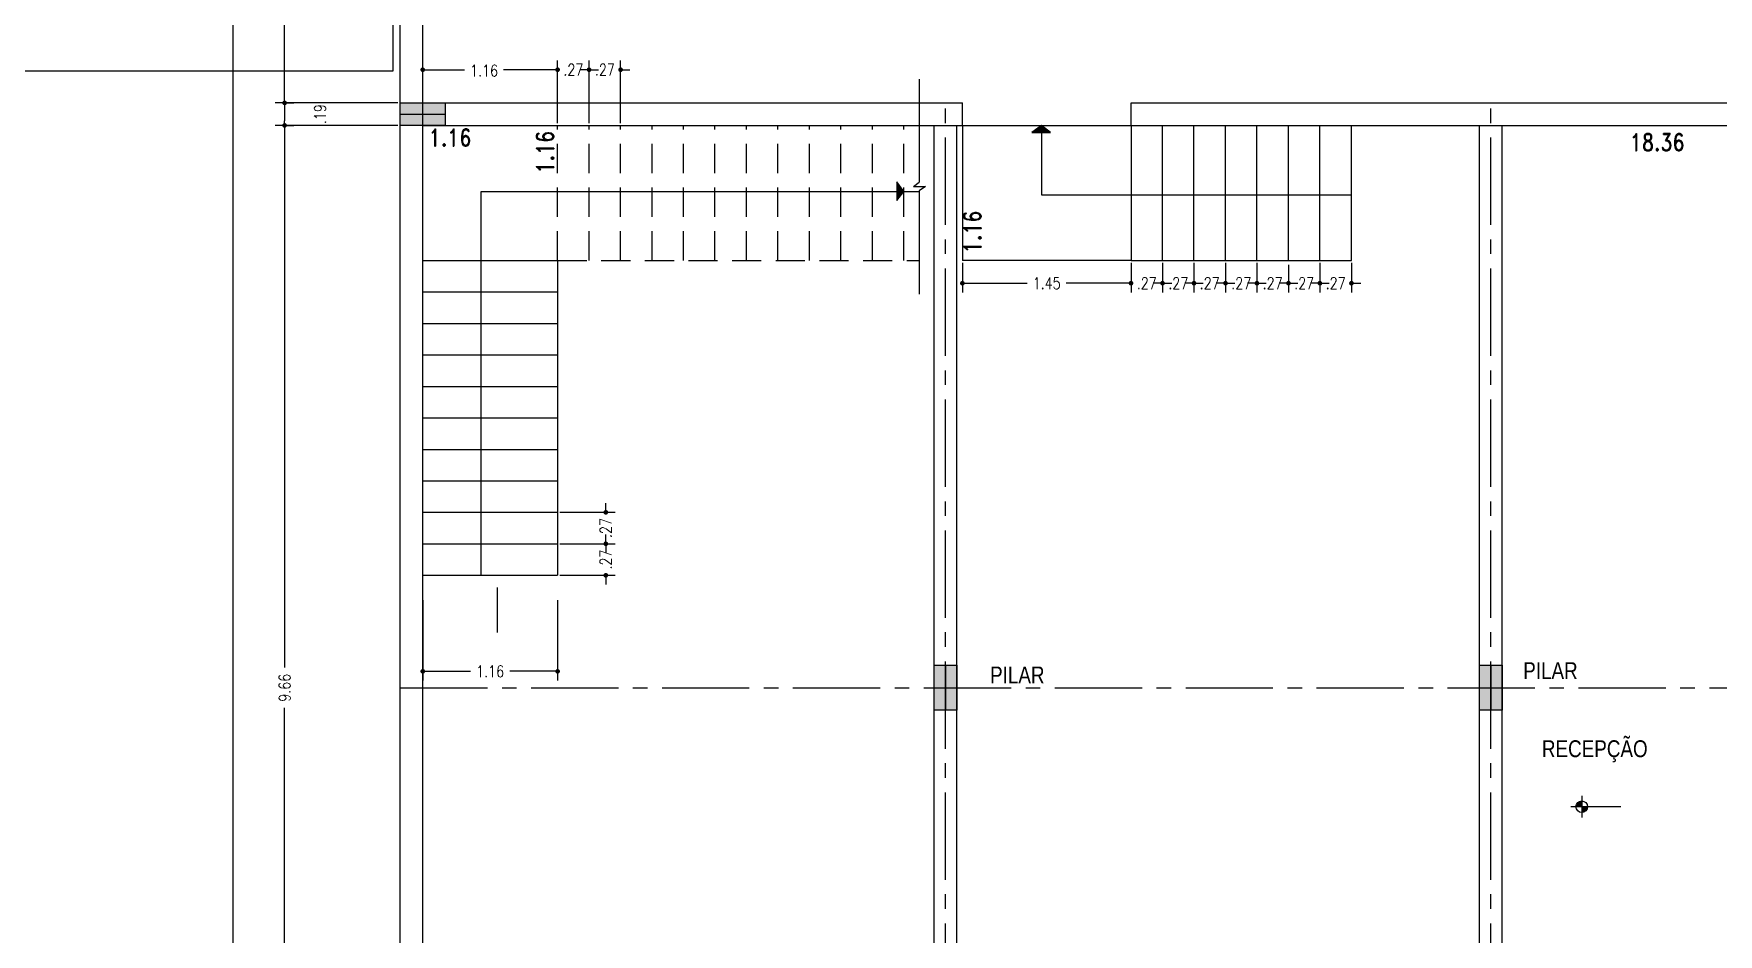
# Model space of a CAD drawing. Extents: x -4780 to 4154, y -1673 to 3208.
# Drawn here: x 884.81 to 899.28, y -470.45 to -462.71 of the extents above; entities that cross this region are included whole.
import ezdxf
from ezdxf.enums import TextEntityAlignment as Align

# ---------------------------------------------------------------- set-up
doc = ezdxf.new("R2010")
doc.units = 0
doc.header["$MEASUREMENT"] = 0
doc.header["$PDMODE"] = 34
doc.linetypes.add('CENTER2', pattern=[1.125, 0.75, -0.125, 0.125, -0.125])
doc.linetypes.add('HIDDEN', pattern=[0.375, 0.25, -0.125])
for name, color, linetype in [('COTAS', 5, 'Continuous'), ('ELÉTRICO', 3, 'Continuous'), ('FUND-ESTACA20T', 30, 'Continuous'), ('PENA01', 1, 'Continuous'), ('PENA02', 2, 'Continuous'), ('PENA025', 8, 'Continuous'), ('pena06', 4, 'Continuous')]:
    doc.layers.add(name, color=color, linetype=linetype)
doc.styles.add('ARIAL', font='txt', dxfattribs={"height": 0.35277})
doc.styles.add('ROMANS', font='romand.shx', dxfattribs={"width": 0.8})
doc.dimstyles.new('CORTE100', dxfattribs={"dimtxt": 0.1, "dimasz": 0.04, "dimexe": 0.08, "dimexo": 0.02, "dimgap": 0.05, "dimtad": 0, "dimzin": 4, "dimdsep": 46, "dimtxsty": 'ROMANS', "dimblk1": 'DOT', "dimblk2": 'DOT', "dimsah": 1, "dimcen": 0.09, "dimclrd": 30, "dimclre": 30, "dimclrt": 5, "dimadec": 0, "dimazin": 0, "dimtfac": 1, "dimtofl": 0, "dimtmove": 2, "dimatfit": 3, "dimldrblk": 'DOT', "dimfxl": 1, "dimtolj": 1, "dimtzin": 0, "dimarcsym": 0})
doc.dimstyles.new('INTERNA', dxfattribs={"dimscale": 0, "dimtxt": 0.15, "dimasz": 0.1, "dimexe": 0.1, "dimexo": 0.16, "dimgap": 0.09, "dimtad": 1, "dimzin": 4, "dimdsep": 46, "dimtxsty": 'ROMANS', "dimblk1": 'OBLIQUE', "dimblk2": 'OBLIQUE', "dimsah": 1, "dimcen": 0.09, "dimse1": 1, "dimse2": 1, "dimsd1": 1, "dimsd2": 1, "dimclrd": 4, "dimclre": 4, "dimadec": 0, "dimazin": 0, "dimtfac": 0.666667, "dimtofl": 0, "dimtmove": 2, "dimatfit": 3, "dimldrblk": 'OBLIQUE', "dimfxl": 1, "dimtolj": 1, "dimtzin": 0, "dimarcsym": 0})

# ---------------------------------------------------------------- blocks, each defined once
blk = doc.blocks.new('DOT')
at = {"layer": 'PENA01', "color": 0, "linetype": 'ByBlock'}
blk.add_line((-0.5, 0), (-1, 0), dxfattribs=at)
at = {"layer": 'PENA01', "color": 0, "linetype": 'ByBlock', "const_width": 0.5}
blk.add_lwpolyline([(-0.25, 0, 1), (0.25, 0, 1)], format="xyb", close=True, dxfattribs=at)
blk = doc.blocks.new('*D466')
at = {"layer": 'COTAS', "color": 30, "linetype": 'Continuous', "lineweight": -2, "transparency": 16777216}
for p, q in [((887.937, -434.325), (886.884, -434.325)), ((886.964, -434.365), (886.964, -448.605)), ((886.964, -463.268), (886.964, -449.029)), ((887.937, -463.308), (886.884, -463.308))]:
    blk.add_line(p, q, dxfattribs=at)
at = {"layer": 'DEFPOINTS', "color": 0, "linetype": 'Continuous', "transparency": 16777216}
for p in [(887.957, -434.325), (886.964, -463.308), (887.957, -463.308)]:
    blk.add_point(p, dxfattribs=at)
at = {"layer": 'COTAS', "color": 30, "linetype": 'Continuous', "lineweight": -2, "transparency": 16777216, "xscale": 0.04, "yscale": 0.04, "zscale": 0.04}
for p, rotation in [((886.964, -434.325), 90), ((886.964, -463.308), 270)]:
    blk.add_blockref('DOT', p, dxfattribs=dict(at, rotation=rotation))
at = {"layer": 'COTAS', "color": 5, "linetype": 'Continuous', "transparency": 16777216, "insert": (886.964, -448.817), "char_height": 0.1, "attachment_point": 5, "rotation": 90, "style": 'ROMANS'}
blk.add_mtext('\\A1;28.98', dxfattribs=at)
blk = doc.blocks.new('*D467')
at = {"layer": 'COTAS', "color": 30, "linetype": 'Continuous', "lineweight": -2, "transparency": 16777216}
for p, q in [((889.27, -463.023), (889.23, -463.023)), ((889.31, -463.481), (889.31, -462.943)), ((889.58, -463.481), (889.58, -462.943)), ((889.62, -463.023), (889.66, -463.023))]:
    blk.add_line(p, q, dxfattribs=at)
at = {"layer": 'DEFPOINTS', "color": 0, "linetype": 'Continuous', "transparency": 16777216}
for p in [(889.58, -463.023), (889.31, -463.501), (889.58, -463.501)]:
    blk.add_point(p, dxfattribs=at)
at = {"layer": 'COTAS', "color": 30, "linetype": 'Continuous', "lineweight": -2, "transparency": 16777216, "xscale": 0.04, "yscale": 0.04, "zscale": 0.04}
blk.add_blockref('DOT', (889.31, -463.023), dxfattribs=at)
at = {"layer": 'COTAS', "color": 30, "linetype": 'Continuous', "lineweight": -2, "transparency": 16777216, "xscale": 0.04, "yscale": 0.04, "zscale": 0.04, "rotation": 180}
blk.add_blockref('DOT', (889.58, -463.023), dxfattribs=at)
at = {"layer": 'COTAS', "color": 5, "linetype": 'Continuous', "transparency": 16777216, "insert": (889.445, -463.023), "char_height": 0.1, "attachment_point": 5, "style": 'ROMANS'}
blk.add_mtext('\\A1;.27', dxfattribs=at)
blk = doc.blocks.new('*D468')
at = {"layer": 'COTAS', "color": 30, "linetype": 'Continuous', "lineweight": -2, "transparency": 16777216}
for p, q in [((889.54, -463.023), (889.5, -463.023)), ((889.58, -463.481), (889.58, -462.943)), ((889.851, -463.481), (889.851, -462.943)), ((889.891, -463.023), (889.931, -463.023))]:
    blk.add_line(p, q, dxfattribs=at)
at = {"layer": 'DEFPOINTS', "color": 0, "linetype": 'Continuous', "transparency": 16777216}
for p in [(889.851, -463.023), (889.58, -463.501), (889.851, -463.501)]:
    blk.add_point(p, dxfattribs=at)
at = {"layer": 'COTAS', "color": 30, "linetype": 'Continuous', "lineweight": -2, "transparency": 16777216, "xscale": 0.04, "yscale": 0.04, "zscale": 0.04}
blk.add_blockref('DOT', (889.58, -463.023), dxfattribs=at)
at = {"layer": 'COTAS', "color": 30, "linetype": 'Continuous', "lineweight": -2, "transparency": 16777216, "xscale": 0.04, "yscale": 0.04, "zscale": 0.04, "rotation": 180}
blk.add_blockref('DOT', (889.851, -463.023), dxfattribs=at)
at = {"layer": 'COTAS', "color": 5, "linetype": 'Continuous', "transparency": 16777216, "insert": (889.716, -463.023), "char_height": 0.1, "attachment_point": 5, "style": 'ROMANS'}
blk.add_mtext('\\A1;.27', dxfattribs=at)
blk = doc.blocks.new('*D469')
at = {"layer": 'COTAS', "color": 30, "linetype": 'Continuous', "lineweight": -2, "transparency": 16777216}
for p, q in [((888.151, -467.579), (888.151, -468.271)), ((889.31, -467.579), (889.31, -468.271)), ((888.191, -468.191), (888.562, -468.191)), ((889.27, -468.191), (888.898, -468.191))]:
    blk.add_line(p, q, dxfattribs=at)
at = {"layer": 'DEFPOINTS', "color": 0, "linetype": 'Continuous', "transparency": 16777216}
for p in [(888.151, -467.559), (889.31, -467.559), (889.31, -468.191)]:
    blk.add_point(p, dxfattribs=at)
at = {"layer": 'COTAS', "color": 30, "linetype": 'Continuous', "lineweight": -2, "transparency": 16777216, "xscale": 0.04, "yscale": 0.04, "zscale": 0.04, "rotation": 180}
blk.add_blockref('DOT', (888.151, -468.191), dxfattribs=at)
at = {"layer": 'COTAS', "color": 30, "linetype": 'Continuous', "lineweight": -2, "transparency": 16777216, "xscale": 0.04, "yscale": 0.04, "zscale": 0.04}
blk.add_blockref('DOT', (889.31, -468.191), dxfattribs=at)
at = {"layer": 'COTAS', "color": 5, "linetype": 'Continuous', "transparency": 16777216, "insert": (888.73, -468.191), "char_height": 0.1, "attachment_point": 5, "style": 'ROMANS'}
blk.add_mtext('\\A1;1.16', dxfattribs=at)
blk = doc.blocks.new('*D385')
at = {"layer": 'COTAS', "color": 30, "linetype": 'Continuous', "lineweight": -2, "transparency": 16777216}
for p, q in [((887.937, -463.501), (886.884, -463.501)), ((886.964, -463.541), (886.964, -468.158)), ((886.964, -473.123), (886.964, -468.506)), ((888.131, -473.163), (886.884, -473.163))]:
    blk.add_line(p, q, dxfattribs=at)
at = {"layer": 'DEFPOINTS', "color": 0, "linetype": 'Continuous', "transparency": 16777216}
for p in [(887.957, -463.501), (886.964, -473.163), (888.151, -473.163)]:
    blk.add_point(p, dxfattribs=at)
at = {"layer": 'COTAS', "color": 30, "linetype": 'Continuous', "lineweight": -2, "transparency": 16777216, "xscale": 0.04, "yscale": 0.04, "zscale": 0.04}
for p, rotation in [((886.964, -463.501), 90), ((886.964, -473.163), 270)]:
    blk.add_blockref('DOT', p, dxfattribs=dict(at, rotation=rotation))
at = {"layer": 'COTAS', "color": 5, "linetype": 'Continuous', "transparency": 16777216, "insert": (886.964, -468.332), "char_height": 0.1, "attachment_point": 5, "rotation": 90, "style": 'ROMANS'}
blk.add_mtext('\\A1;9.66', dxfattribs=at)
blk = doc.blocks.new('*D386')
at = {"layer": 'COTAS', "color": 30, "linetype": 'Continuous', "lineweight": -2, "transparency": 16777216}
for p, q in [((886.964, -463.348), (886.964, -463.461)), ((886.984, -463.308), (887.044, -463.308)), ((886.984, -463.501), (887.044, -463.501))]:
    blk.add_line(p, q, dxfattribs=at)
at = {"layer": 'DEFPOINTS', "color": 0, "linetype": 'Continuous', "transparency": 16777216}
for p in [(886.964, -463.308), (886.964, -463.501), (886.964, -463.501)]:
    blk.add_point(p, dxfattribs=at)
at = {"layer": 'COTAS', "color": 30, "linetype": 'Continuous', "lineweight": -2, "transparency": 16777216, "xscale": 0.04, "yscale": 0.04, "zscale": 0.04}
for p, rotation in [((886.964, -463.308), 90), ((886.964, -463.501), 270)]:
    blk.add_blockref('DOT', p, dxfattribs=dict(at, rotation=rotation))
at = {"layer": 'COTAS', "color": 5, "linetype": 'Continuous', "transparency": 16777216, "insert": (887.269, -463.405), "char_height": 0.1, "attachment_point": 5, "rotation": 90, "style": 'ROMANS'}
blk.add_mtext('\\A1;.19', dxfattribs=at)
blk = doc.blocks.new('*D415')
at = {"color": 30, "linetype": 'Continuous', "lineweight": -2, "transparency": 16777216}
for p, q in [((886.944, -434.325), (886.443, -434.325)), ((886.523, -434.365), (886.523, -453.628)), ((886.523, -473.316), (886.523, -454.052)), ((886.944, -473.356), (886.443, -473.356))]:
    blk.add_line(p, q, dxfattribs=at)
at = {"layer": 'DEFPOINTS', "color": 0, "linetype": 'Continuous', "transparency": 16777216}
for p in [(886.523, -434.325), (886.964, -434.325), (886.964, -473.356)]:
    blk.add_point(p, dxfattribs=at)
at = {"color": 30, "linetype": 'Continuous', "lineweight": -2, "transparency": 16777216, "xscale": 0.04, "yscale": 0.04, "zscale": 0.04}
for p, rotation in [((886.523, -434.325), 90), ((886.523, -473.356), 270)]:
    blk.add_blockref('DOT', p, dxfattribs=dict(at, rotation=rotation))
at = {"color": 5, "linetype": 'Continuous', "transparency": 16777216, "insert": (886.523, -453.84), "char_height": 0.1, "attachment_point": 5, "rotation": 90, "style": 'ROMANS'}
blk.add_mtext('\\A1;39.03', dxfattribs=at)
blk = doc.blocks.new('*D446')
at = {"layer": 'DEFPOINTS', "color": 0, "linetype": 'Continuous', "transparency": 16777216}
for p in [(888.151, -463.501), (888.151, -473.163), (888.274, -473.163)]:
    blk.add_point(p, dxfattribs=at)
at = {"layer": 'COTAS', "color": 0, "linetype": 'Continuous', "transparency": 16777216, "insert": (888.274, -472.894), "char_height": 0.15, "attachment_point": 5, "rotation": 90, "style": 'ROMANS'}
blk.add_mtext('\\A1;9.66', dxfattribs=at)
blk = doc.blocks.new('_OBLIQUE')
at = {"color": 0, "linetype": 'ByBlock'}
blk.add_line((-0.5, -0.5), (0.5, 0.5), dxfattribs=at)
blk = doc.blocks.new('*D447')
at = {"layer": 'DEFPOINTS', "color": 0, "linetype": 'Continuous', "transparency": 16777216}
for p in [(888.151, -463.501), (906.507, -463.501), (906.507, -463.646)]:
    blk.add_point(p, dxfattribs=at)
at = {"layer": 'COTAS', "color": 0, "linetype": 'Continuous', "transparency": 16777216, "insert": (898.759, -463.646), "char_height": 0.15, "attachment_point": 5, "style": 'ROMANS'}
blk.add_mtext('\\A1;18.36', dxfattribs=at)
blk = doc.blocks.new('*D448')
at = {"layer": 'COTAS', "color": 30, "linetype": 'Continuous', "lineweight": -2, "transparency": 16777216}
for p, q in [((888.151, -463.481), (888.151, -462.943)), ((888.191, -463.023), (888.51, -463.023)), ((889.27, -463.023), (888.846, -463.023)), ((889.31, -463.481), (889.31, -462.943))]:
    blk.add_line(p, q, dxfattribs=at)
at = {"layer": 'DEFPOINTS', "color": 0, "linetype": 'Continuous', "transparency": 16777216}
for p in [(888.151, -463.023), (888.151, -463.501), (889.31, -463.501)]:
    blk.add_point(p, dxfattribs=at)
at = {"layer": 'COTAS', "color": 30, "linetype": 'Continuous', "lineweight": -2, "transparency": 16777216, "xscale": 0.04, "yscale": 0.04, "zscale": 0.04, "rotation": 180}
blk.add_blockref('DOT', (888.151, -463.023), dxfattribs=at)
at = {"layer": 'COTAS', "color": 30, "linetype": 'Continuous', "lineweight": -2, "transparency": 16777216, "xscale": 0.04, "yscale": 0.04, "zscale": 0.04}
blk.add_blockref('DOT', (889.31, -463.023), dxfattribs=at)
at = {"layer": 'COTAS', "color": 5, "linetype": 'Continuous', "transparency": 16777216, "insert": (888.678, -463.031), "char_height": 0.1, "attachment_point": 5, "style": 'ROMANS'}
blk.add_mtext('\\A1;1.16', dxfattribs=at)
blk = doc.blocks.new('*D449')
at = {"layer": 'DEFPOINTS', "color": 0, "linetype": 'Continuous', "transparency": 16777216}
for p in [(888.151, -439.397), (888.27, -439.397), (888.151, -463.308)]:
    blk.add_point(p, dxfattribs=at)
at = {"layer": 'COTAS', "color": 0, "linetype": 'Continuous', "transparency": 16777216, "insert": (888.27, -439.69), "char_height": 0.15, "attachment_point": 5, "rotation": 90, "style": 'ROMANS'}
blk.add_mtext('\\A1;23.91', dxfattribs=at)
blk = doc.blocks.new('*D453')
at = {"layer": 'COTAS', "color": 30, "linetype": 'Continuous', "lineweight": -2, "transparency": 16777216}
for p, q in [((889.33, -467.095), (889.804, -467.095)), ((889.724, -467.055), (889.724, -467.015)), ((889.33, -467.366), (889.804, -467.366)), ((889.724, -467.406), (889.724, -467.446))]:
    blk.add_line(p, q, dxfattribs=at)
at = {"layer": 'DEFPOINTS', "color": 0, "linetype": 'Continuous', "transparency": 16777216}
for p in [(889.31, -467.095), (889.724, -467.095), (889.31, -467.366)]:
    blk.add_point(p, dxfattribs=at)
at = {"layer": 'COTAS', "color": 30, "linetype": 'Continuous', "lineweight": -2, "transparency": 16777216, "xscale": 0.04, "yscale": 0.04, "zscale": 0.04}
for p, rotation in [((889.724, -467.095), 270), ((889.724, -467.366), 90)]:
    blk.add_blockref('DOT', p, dxfattribs=dict(at, rotation=rotation))
at = {"layer": 'COTAS', "color": 5, "linetype": 'Continuous', "transparency": 16777216, "insert": (889.724, -467.231), "char_height": 0.1, "attachment_point": 5, "rotation": 90, "style": 'ROMANS'}
blk.add_mtext('\\A1;.27', dxfattribs=at)
blk = doc.blocks.new('*D454')
at = {"layer": 'COTAS', "color": 30, "linetype": 'Continuous', "lineweight": -2, "transparency": 16777216}
for p, q in [((889.33, -466.825), (889.804, -466.825)), ((889.724, -466.785), (889.724, -466.745)), ((889.33, -467.095), (889.804, -467.095)), ((889.724, -467.135), (889.724, -467.175))]:
    blk.add_line(p, q, dxfattribs=at)
at = {"layer": 'DEFPOINTS', "color": 0, "linetype": 'Continuous', "transparency": 16777216}
for p in [(889.31, -466.825), (889.724, -466.825), (889.31, -467.095)]:
    blk.add_point(p, dxfattribs=at)
at = {"layer": 'COTAS', "color": 30, "linetype": 'Continuous', "lineweight": -2, "transparency": 16777216, "xscale": 0.04, "yscale": 0.04, "zscale": 0.04}
for p, rotation in [((889.724, -466.825), 270), ((889.724, -467.095), 90)]:
    blk.add_blockref('DOT', p, dxfattribs=dict(at, rotation=rotation))
at = {"layer": 'COTAS', "color": 5, "linetype": 'Continuous', "transparency": 16777216, "insert": (889.724, -466.96), "char_height": 0.1, "attachment_point": 5, "rotation": 90, "style": 'ROMANS'}
blk.add_mtext('\\A1;.27', dxfattribs=at)
blk = doc.blocks.new('*D455')
at = {"layer": 'DEFPOINTS', "color": 0, "linetype": 'Continuous', "transparency": 16777216}
for p in [(889.618, -463.151), (889.367, -464.311), (889.618, -464.311)]:
    blk.add_point(p, dxfattribs=at)
at = {"layer": 'COTAS', "color": 0, "linetype": 'Continuous', "transparency": 16777216, "insert": (889.202, -463.731), "char_height": 0.15, "attachment_point": 5, "rotation": 90, "style": 'ROMANS'}
blk.add_mtext('\\A1;1.16', dxfattribs=at)
blk = doc.blocks.new('*D456')
at = {"layer": 'DEFPOINTS', "color": 0, "linetype": 'Continuous', "transparency": 16777216}
for p in [(888.151, -463.501), (889.31, -463.501), (889.31, -463.618)]:
    blk.add_point(p, dxfattribs=at)
at = {"layer": 'COTAS', "color": 0, "linetype": 'Continuous', "transparency": 16777216, "insert": (888.386, -463.606), "char_height": 0.15, "attachment_point": 5, "style": 'ROMANS'}
blk.add_mtext('\\A1;1.16', dxfattribs=at)
blk = doc.blocks.new('*D457')
at = {"layer": 'DEFPOINTS', "color": 0, "linetype": 'Continuous', "transparency": 16777216}
for p in [(892.788, -463.501), (892.788, -464.661), (892.932, -464.661)]:
    blk.add_point(p, dxfattribs=at)
at = {"layer": 'COTAS', "color": 0, "linetype": 'Continuous', "transparency": 16777216, "insert": (892.873, -464.416), "char_height": 0.15, "attachment_point": 5, "rotation": 90, "style": 'ROMANS'}
blk.add_mtext('\\A1;1.16', dxfattribs=at)
blk = doc.blocks.new('*D458')
at = {"layer": 'COTAS', "color": 30, "linetype": 'Continuous', "lineweight": -2, "transparency": 16777216}
for p, q in [((892.788, -464.681), (892.788, -464.937)), ((894.237, -464.681), (894.237, -464.937)), ((892.828, -464.857), (893.344, -464.857)), ((894.197, -464.857), (893.681, -464.857))]:
    blk.add_line(p, q, dxfattribs=at)
at = {"layer": 'DEFPOINTS', "color": 0, "linetype": 'Continuous', "transparency": 16777216}
for p in [(892.788, -464.661), (894.237, -464.661), (894.237, -464.857)]:
    blk.add_point(p, dxfattribs=at)
at = {"layer": 'COTAS', "color": 30, "linetype": 'Continuous', "lineweight": -2, "transparency": 16777216, "xscale": 0.04, "yscale": 0.04, "zscale": 0.04, "rotation": 180}
blk.add_blockref('DOT', (892.788, -464.857), dxfattribs=at)
at = {"layer": 'COTAS', "color": 30, "linetype": 'Continuous', "lineweight": -2, "transparency": 16777216, "xscale": 0.04, "yscale": 0.04, "zscale": 0.04}
blk.add_blockref('DOT', (894.237, -464.857), dxfattribs=at)
at = {"layer": 'COTAS', "color": 5, "linetype": 'Continuous', "transparency": 16777216, "insert": (893.512, -464.857), "char_height": 0.1, "attachment_point": 5, "style": 'ROMANS'}
blk.add_mtext('\\A1;1.45', dxfattribs=at)
blk = doc.blocks.new('*D459')
at = {"layer": 'COTAS', "color": 30, "linetype": 'Continuous', "lineweight": -2, "transparency": 16777216}
for p, q in [((894.237, -464.681), (894.237, -464.937)), ((894.508, -464.681), (894.508, -464.937)), ((894.197, -464.857), (894.157, -464.857)), ((894.548, -464.857), (894.588, -464.857))]:
    blk.add_line(p, q, dxfattribs=at)
at = {"layer": 'DEFPOINTS', "color": 0, "linetype": 'Continuous', "transparency": 16777216}
for p in [(894.237, -464.661), (894.508, -464.661), (894.508, -464.857)]:
    blk.add_point(p, dxfattribs=at)
at = {"layer": 'COTAS', "color": 30, "linetype": 'Continuous', "lineweight": -2, "transparency": 16777216, "xscale": 0.04, "yscale": 0.04, "zscale": 0.04}
blk.add_blockref('DOT', (894.237, -464.857), dxfattribs=at)
at = {"layer": 'COTAS', "color": 30, "linetype": 'Continuous', "lineweight": -2, "transparency": 16777216, "xscale": 0.04, "yscale": 0.04, "zscale": 0.04, "rotation": 180}
blk.add_blockref('DOT', (894.508, -464.857), dxfattribs=at)
at = {"layer": 'COTAS', "color": 5, "linetype": 'Continuous', "transparency": 16777216, "insert": (894.372, -464.857), "char_height": 0.1, "attachment_point": 5, "style": 'ROMANS'}
blk.add_mtext('\\A1;.27', dxfattribs=at)
blk = doc.blocks.new('*D460')
at = {"layer": 'COTAS', "color": 30, "linetype": 'Continuous', "lineweight": -2, "transparency": 16777216}
for p, q in [((894.508, -464.681), (894.508, -464.937)), ((894.778, -464.681), (894.778, -464.937)), ((894.468, -464.857), (894.428, -464.857)), ((894.818, -464.857), (894.858, -464.857))]:
    blk.add_line(p, q, dxfattribs=at)
at = {"layer": 'DEFPOINTS', "color": 0, "linetype": 'Continuous', "transparency": 16777216}
for p in [(894.508, -464.661), (894.778, -464.661), (894.778, -464.857)]:
    blk.add_point(p, dxfattribs=at)
at = {"layer": 'COTAS', "color": 30, "linetype": 'Continuous', "lineweight": -2, "transparency": 16777216, "xscale": 0.04, "yscale": 0.04, "zscale": 0.04}
blk.add_blockref('DOT', (894.508, -464.857), dxfattribs=at)
at = {"layer": 'COTAS', "color": 30, "linetype": 'Continuous', "lineweight": -2, "transparency": 16777216, "xscale": 0.04, "yscale": 0.04, "zscale": 0.04, "rotation": 180}
blk.add_blockref('DOT', (894.778, -464.857), dxfattribs=at)
at = {"layer": 'COTAS', "color": 5, "linetype": 'Continuous', "transparency": 16777216, "insert": (894.643, -464.857), "char_height": 0.1, "attachment_point": 5, "style": 'ROMANS'}
blk.add_mtext('\\A1;.27', dxfattribs=at)
blk = doc.blocks.new('*D461')
at = {"layer": 'COTAS', "color": 30, "linetype": 'Continuous', "lineweight": -2, "transparency": 16777216}
for p, q in [((894.778, -464.681), (894.778, -464.937)), ((895.049, -464.681), (895.049, -464.937)), ((894.738, -464.857), (894.698, -464.857)), ((895.089, -464.857), (895.129, -464.857))]:
    blk.add_line(p, q, dxfattribs=at)
at = {"layer": 'DEFPOINTS', "color": 0, "linetype": 'Continuous', "transparency": 16777216}
for p in [(894.778, -464.661), (895.049, -464.661), (895.049, -464.857)]:
    blk.add_point(p, dxfattribs=at)
at = {"layer": 'COTAS', "color": 30, "linetype": 'Continuous', "lineweight": -2, "transparency": 16777216, "xscale": 0.04, "yscale": 0.04, "zscale": 0.04}
blk.add_blockref('DOT', (894.778, -464.857), dxfattribs=at)
at = {"layer": 'COTAS', "color": 30, "linetype": 'Continuous', "lineweight": -2, "transparency": 16777216, "xscale": 0.04, "yscale": 0.04, "zscale": 0.04, "rotation": 180}
blk.add_blockref('DOT', (895.049, -464.857), dxfattribs=at)
at = {"layer": 'COTAS', "color": 5, "linetype": 'Continuous', "transparency": 16777216, "insert": (894.913, -464.857), "char_height": 0.1, "attachment_point": 5, "style": 'ROMANS'}
blk.add_mtext('\\A1;.27', dxfattribs=at)
blk = doc.blocks.new('*D462')
at = {"layer": 'COTAS', "color": 30, "linetype": 'Continuous', "lineweight": -2, "transparency": 16777216}
for p, q in [((895.049, -464.681), (895.049, -464.937)), ((895.319, -464.681), (895.319, -464.937)), ((895.009, -464.857), (894.969, -464.857)), ((895.359, -464.857), (895.399, -464.857))]:
    blk.add_line(p, q, dxfattribs=at)
at = {"layer": 'DEFPOINTS', "color": 0, "linetype": 'Continuous', "transparency": 16777216}
for p in [(895.049, -464.661), (895.319, -464.661), (895.319, -464.857)]:
    blk.add_point(p, dxfattribs=at)
at = {"layer": 'COTAS', "color": 30, "linetype": 'Continuous', "lineweight": -2, "transparency": 16777216, "xscale": 0.04, "yscale": 0.04, "zscale": 0.04}
blk.add_blockref('DOT', (895.049, -464.857), dxfattribs=at)
at = {"layer": 'COTAS', "color": 30, "linetype": 'Continuous', "lineweight": -2, "transparency": 16777216, "xscale": 0.04, "yscale": 0.04, "zscale": 0.04, "rotation": 180}
blk.add_blockref('DOT', (895.319, -464.857), dxfattribs=at)
at = {"layer": 'COTAS', "color": 5, "linetype": 'Continuous', "transparency": 16777216, "insert": (895.184, -464.857), "char_height": 0.1, "attachment_point": 5, "style": 'ROMANS'}
blk.add_mtext('\\A1;.27', dxfattribs=at)
blk = doc.blocks.new('*D463')
at = {"layer": 'COTAS', "color": 30, "linetype": 'Continuous', "lineweight": -2, "transparency": 16777216}
for p, q in [((895.319, -464.681), (895.319, -464.937)), ((895.59, -464.7), (895.59, -464.937)), ((895.279, -464.857), (895.239, -464.857)), ((895.63, -464.857), (895.67, -464.857))]:
    blk.add_line(p, q, dxfattribs=at)
at = {"layer": 'DEFPOINTS', "color": 0, "linetype": 'Continuous', "transparency": 16777216}
for p in [(895.319, -464.661), (895.59, -464.68), (895.59, -464.857)]:
    blk.add_point(p, dxfattribs=at)
at = {"layer": 'COTAS', "color": 30, "linetype": 'Continuous', "lineweight": -2, "transparency": 16777216, "xscale": 0.04, "yscale": 0.04, "zscale": 0.04}
blk.add_blockref('DOT', (895.319, -464.857), dxfattribs=at)
at = {"layer": 'COTAS', "color": 30, "linetype": 'Continuous', "lineweight": -2, "transparency": 16777216, "xscale": 0.04, "yscale": 0.04, "zscale": 0.04, "rotation": 180}
blk.add_blockref('DOT', (895.59, -464.857), dxfattribs=at)
at = {"layer": 'COTAS', "color": 5, "linetype": 'Continuous', "transparency": 16777216, "insert": (895.454, -464.857), "char_height": 0.1, "attachment_point": 5, "style": 'ROMANS'}
blk.add_mtext('\\A1;.27', dxfattribs=at)
blk = doc.blocks.new('*D464')
at = {"layer": 'COTAS', "color": 30, "linetype": 'Continuous', "lineweight": -2, "transparency": 16777216}
for p, q in [((895.59, -464.7), (895.59, -464.937)), ((895.86, -464.681), (895.86, -464.937)), ((895.55, -464.857), (895.51, -464.857)), ((895.9, -464.857), (895.94, -464.857))]:
    blk.add_line(p, q, dxfattribs=at)
at = {"layer": 'DEFPOINTS', "color": 0, "linetype": 'Continuous', "transparency": 16777216}
for p in [(895.86, -464.661), (895.59, -464.68), (895.86, -464.857)]:
    blk.add_point(p, dxfattribs=at)
at = {"layer": 'COTAS', "color": 30, "linetype": 'Continuous', "lineweight": -2, "transparency": 16777216, "xscale": 0.04, "yscale": 0.04, "zscale": 0.04}
blk.add_blockref('DOT', (895.59, -464.857), dxfattribs=at)
at = {"layer": 'COTAS', "color": 30, "linetype": 'Continuous', "lineweight": -2, "transparency": 16777216, "xscale": 0.04, "yscale": 0.04, "zscale": 0.04, "rotation": 180}
blk.add_blockref('DOT', (895.86, -464.857), dxfattribs=at)
at = {"layer": 'COTAS', "color": 5, "linetype": 'Continuous', "transparency": 16777216, "insert": (895.725, -464.857), "char_height": 0.1, "attachment_point": 5, "style": 'ROMANS'}
blk.add_mtext('\\A1;.27', dxfattribs=at)
blk = doc.blocks.new('*D465')
at = {"layer": 'COTAS', "color": 30, "linetype": 'Continuous', "lineweight": -2, "transparency": 16777216}
for p, q in [((895.86, -464.681), (895.86, -464.937)), ((896.131, -464.681), (896.131, -464.937)), ((895.82, -464.857), (895.78, -464.857)), ((896.171, -464.857), (896.211, -464.857))]:
    blk.add_line(p, q, dxfattribs=at)
at = {"layer": 'DEFPOINTS', "color": 0, "linetype": 'Continuous', "transparency": 16777216}
for p in [(895.86, -464.661), (896.131, -464.661), (896.131, -464.857)]:
    blk.add_point(p, dxfattribs=at)
at = {"layer": 'COTAS', "color": 30, "linetype": 'Continuous', "lineweight": -2, "transparency": 16777216, "xscale": 0.04, "yscale": 0.04, "zscale": 0.04}
blk.add_blockref('DOT', (895.86, -464.857), dxfattribs=at)
at = {"layer": 'COTAS', "color": 30, "linetype": 'Continuous', "lineweight": -2, "transparency": 16777216, "xscale": 0.04, "yscale": 0.04, "zscale": 0.04, "rotation": 180}
blk.add_blockref('DOT', (896.131, -464.857), dxfattribs=at)
at = {"layer": 'COTAS', "color": 5, "linetype": 'Continuous', "transparency": 16777216, "insert": (895.995, -464.857), "char_height": 0.1, "attachment_point": 5, "style": 'ROMANS'}
blk.add_mtext('\\A1;.27', dxfattribs=at)

msp = doc.modelspace()

# ---------------------------------------------------------------- hatches: boundary and pattern name
at = {"layer": 'COTAS', "linetype": 'Continuous'}
h = msp.add_hatch(color=256, dxfattribs=at)
h.paths.add_polyline_path([(893.385, -463.561), (893.468, -463.561), (893.468, -463.501)])
h.paths.add_polyline_path([(893.468, -463.501), (893.468, -463.561), (893.544, -463.561)])
h = msp.add_hatch(color=256, dxfattribs=at)
h.paths.add_polyline_path([(892.226, -463.986), (892.226, -464.069), (892.285, -464.069)])
h.paths.add_polyline_path([(892.285, -464.069), (892.226, -464.069), (892.226, -464.145)])
h = msp.add_hatch(color=256, dxfattribs=at)
h.paths.add_polyline_path([(892.643, -468.139), (892.546, -468.139), (892.546, -468.332), (892.643, -468.332)])
h.paths.add_polyline_path([(892.74, -468.139), (892.643, -468.139), (892.643, -468.332), (892.74, -468.332)])
h.paths.add_polyline_path([(892.74, -468.332), (892.643, -468.332), (892.643, -468.525), (892.74, -468.525)])
h.paths.add_polyline_path([(892.643, -468.332), (892.546, -468.332), (892.546, -468.525), (892.643, -468.525)])
h = msp.add_hatch(color=256, dxfattribs=at)
h.paths.add_polyline_path([(897.329, -468.139), (897.232, -468.139), (897.232, -468.332), (897.329, -468.332)])
h.paths.add_polyline_path([(897.425, -468.139), (897.329, -468.139), (897.329, -468.332), (897.425, -468.332)])
h.paths.add_polyline_path([(897.425, -468.332), (897.329, -468.332), (897.329, -468.525), (897.425, -468.525)])
h.paths.add_polyline_path([(897.329, -468.332), (897.232, -468.332), (897.232, -468.525), (897.329, -468.525)])
at = {"layer": 'FUND-ESTACA20T', "linetype": 'Continuous'}
h = msp.add_hatch(color=256, dxfattribs=at)
h.paths.add_polyline_path([(888.344, -463.308), (888.151, -463.308), (888.151, -463.405), (888.344, -463.405)])
h.paths.add_polyline_path([(888.344, -463.405), (888.151, -463.405), (888.151, -463.501), (888.344, -463.501)])
h.paths.add_polyline_path([(888.151, -463.405), (887.957, -463.405), (887.957, -463.501), (888.151, -463.501)])
h.paths.add_polyline_path([(888.151, -463.308), (887.957, -463.308), (887.957, -463.405), (888.151, -463.405)])
at = {"layer": 'PENA01'}
h = msp.add_hatch(color=256, dxfattribs=at)
h.paths.add_polyline_path([(898.06, -469.354), (898.108, -469.354), (898.11, -469.352), (898.11, -469.305, 0.414214)])
h.paths.add_polyline_path([(898.11, -469.354), (898.11, -469.403, 0.414214), (898.159, -469.354)])

# ---------------------------------------------------------------- linework, layer by layer
at = {"layer": 'COTAS', "linetype": 'Continuous'}
for p, q in [((892.418, -463.103), (892.418, -463.988)), ((892.788, -463.501), (894.237, -463.501)), ((892.788, -463.501), (892.788, -464.661)), ((893.468, -463.501), (893.468, -464.099)), ((894.237, -463.501), (894.237, -464.661)), ((894.508, -464.661), (894.508, -463.501)), ((894.778, -464.661), (894.778, -463.501)), ((895.049, -464.661), (895.049, -463.501)), ((895.319, -464.661), (895.319, -463.501)), ((895.59, -464.661), (895.59, -463.501)), ((895.86, -464.661), (895.86, -463.501)), ((896.131, -464.661), (896.131, -463.501)), ((892.369, -464.025), (892.418, -463.988)), ((892.369, -464.025), (892.472, -464.025)), ((892.472, -464.025), (892.418, -464.063)), ((892.418, -464.063), (892.418, -464.95)), ((893.468, -464.099), (896.131, -464.099)), ((894.237, -464.661), (892.788, -464.661)), ((894.237, -464.661), (896.131, -464.661)), ((888.791, -467.472), (888.791, -467.858)), ((892.546, -468.139), (892.74, -468.139)), ((892.546, -468.525), (892.546, -468.139)), ((892.643, -468.139), (892.643, -468.525)), ((892.74, -468.139), (892.74, -468.525)), ((897.232, -468.139), (897.425, -468.139)), ((897.232, -468.525), (897.232, -468.139)), ((897.329, -468.139), (897.329, -468.525)), ((897.425, -468.139), (897.425, -468.525)), ((892.546, -468.332), (892.74, -468.332)), ((897.232, -468.332), (897.425, -468.332)), ((892.74, -468.525), (892.546, -468.525)), ((897.425, -468.525), (897.232, -468.525))]:
    msp.add_line(p, q, dxfattribs=at)
at = {"layer": 'ELÉTRICO'}
msp.add_lwpolyline([(884.495, -463.035), (884.495, -461.561), (887.895, -461.561), (887.895, -463.035)], close=True, dxfattribs=at)
at = {"layer": 'FUND-ESTACA20T', "linetype": 'Continuous'}
for p, q in [((887.957, -463.308), (888.344, -463.308)), ((887.957, -463.501), (887.957, -463.308)), ((888.151, -463.501), (888.151, -463.308)), ((888.344, -463.308), (888.344, -463.501)), ((887.957, -463.405), (888.344, -463.405)), ((888.344, -463.501), (887.957, -463.501))]:
    msp.add_line(p, q, dxfattribs=at)
at = {"layer": 'PENA01'}
for p, q in [((898.11, -469.26), (898.11, -469.448)), ((898.445, -469.354), (898.016, -469.354)), ((898.108, -469.354), (898.11, -469.352))]:
    msp.add_line(p, q, dxfattribs=at)
msp.add_circle((898.11, -469.354), 0.0494, dxfattribs=at)
at = {"layer": 'PENA02', "linetype": 'CENTER2'}
for p, q in [((892.643, -473.356), (892.643, -463.308)), ((897.329, -473.356), (897.329, -463.308)), ((887.957, -468.332), (906.7, -468.332))]:
    msp.add_line(p, q, dxfattribs=at)
at = {"layer": 'PENA02', "linetype": 'HIDDEN'}
for p, q in [((889.31, -464.661), (889.31, -463.501)), ((889.58, -464.661), (889.58, -463.501)), ((889.851, -464.661), (889.851, -463.501)), ((890.121, -464.661), (890.121, -463.501)), ((890.392, -464.661), (890.392, -463.501)), ((890.662, -464.661), (890.662, -463.501)), ((890.933, -464.661), (890.933, -463.501)), ((891.203, -464.661), (891.203, -463.501)), ((891.474, -464.661), (891.474, -463.501)), ((891.744, -464.661), (891.744, -463.501)), ((892.015, -464.661), (892.015, -463.501)), ((892.285, -464.661), (892.285, -463.501)), ((889.31, -464.661), (892.418, -464.661))]:
    msp.add_line(p, q, dxfattribs=at)
at = {"layer": 'PENA02'}
for p, q in [((892.546, -473.163), (892.546, -463.501)), ((892.74, -473.163), (892.74, -463.501)), ((893.468, -463.501), (893.385, -463.561)), ((893.544, -463.561), (893.468, -463.501)), ((897.232, -473.163), (897.232, -463.501)), ((897.425, -473.163), (897.425, -463.501)), ((893.385, -463.561), (893.544, -463.561)), ((888.653, -467.366), (888.653, -464.069)), ((888.653, -464.069), (892.418, -464.069)), ((892.285, -464.069), (892.226, -463.986)), ((892.226, -463.986), (892.226, -464.145)), ((892.226, -464.145), (892.285, -464.069)), ((888.151, -464.661), (889.31, -464.661)), ((889.31, -464.661), (889.31, -467.366)), ((888.151, -464.931), (889.31, -464.931)), ((888.151, -465.202), (889.31, -465.202)), ((888.151, -465.472), (889.31, -465.472)), ((888.151, -465.743), (889.31, -465.743)), ((888.151, -466.013), (889.31, -466.013)), ((888.151, -466.284), (889.31, -466.284)), ((888.151, -466.554), (889.31, -466.554)), ((888.151, -466.825), (889.31, -466.825)), ((888.151, -467.095), (889.31, -467.095)), ((888.151, -467.366), (889.31, -467.366))]:
    msp.add_line(p, q, dxfattribs=at)
at = {"layer": 'pena06'}
for p, q in [((887.957, -463.308), (887.957, -434.325)), ((888.151, -463.308), (888.151, -439.397)), ((887.957, -463.308), (892.788, -463.308)), ((887.957, -473.356), (887.957, -463.308)), ((892.788, -463.501), (892.788, -463.308)), ((894.237, -463.501), (894.237, -463.308)), ((894.237, -463.308), (896.862, -463.308)), ((896.862, -463.308), (897.812, -463.308)), ((897.812, -463.308), (903.657, -463.308)), ((888.151, -463.501), (892.788, -463.501)), ((888.151, -473.163), (888.151, -463.501)), ((894.237, -463.501), (896.862, -463.501)), ((896.862, -463.501), (897.812, -463.501)), ((897.812, -463.501), (906.7, -463.501))]:
    msp.add_line(p, q, dxfattribs=at)

# ---------------------------------------------------------------- texts
at = {"layer": 'PENA025', "style": 'ARIAL', "width": 0.8}
for s, p in [('PILAR', (897.841, -468.185)), ('PILAR', (893.26, -468.222)), ('RECEPÇÃO', (898.222, -468.858))]:
    msp.add_text(s, height=0.1449, dxfattribs=at).set_placement(p, align=Align.MIDDLE)

# ---------------------------------------------------------------- dimensions: what is measured, and where the dimension line sits
at = {"linetype": 'Continuous'}
dim = msp.add_linear_dim(base=(886.523, -434.325), p1=(886.964, -473.356), p2=(886.964, -434.325), angle=90, dimstyle='CORTE100', dxfattribs=at)
dim.commit()
dim.dimension.update_dxf_attribs({"geometry": '*D415', "text_midpoint": (886.523, -453.84)})
at = {"layer": 'COTAS', "linetype": 'Continuous'}
for base, p1, p2, picture, middle in [((886.964, -463.308), (887.957, -434.325), (887.957, -463.308), '*D466', (886.964, -448.817)), ((886.964, -463.501), (886.964, -463.308), (886.964, -463.501), '*D386', (887.269, -463.405)), ((886.964, -473.163), (887.957, -463.501), (888.151, -473.163), '*D385', (886.964, -468.332)), ((889.724, -466.825), (889.31, -467.095), (889.31, -466.825), '*D454', (889.724, -466.96)), ((889.724, -467.095), (889.31, -467.366), (889.31, -467.095), '*D453', (889.724, -467.231))]:
    dim = msp.add_linear_dim(base=base, p1=p1, p2=p2, angle=90, dimstyle='CORTE100', dxfattribs=at)
    dim.commit()
    dim.dimension.update_dxf_attribs({"geometry": picture, "text_midpoint": middle})
for base, p1, p2, picture, middle in [((888.27, -439.397), (888.151, -463.308), (888.151, -439.397), '*D449', (888.27, -439.69)), ((888.274, -473.163), (888.151, -463.501), (888.151, -473.163), '*D446', (888.274, -472.894)), ((892.932, -464.661), (892.788, -463.501), (892.788, -464.661), '*D457', (892.873, -464.416))]:
    dim = msp.add_linear_dim(base=base, p1=p1, p2=p2, angle=90, dimstyle='INTERNA', override={"dimscale": 1}, dxfattribs=at)
    dim.commit()
    dim.dimension.update_dxf_attribs({"geometry": picture, "text_midpoint": middle, "dimtype": 160})
dim = msp.add_linear_dim(base=(888.151, -463.023), p1=(889.31, -463.501), p2=(888.151, -463.501), dimstyle='CORTE100', dxfattribs=at)
dim.commit()
dim.dimension.update_dxf_attribs({"geometry": '*D448', "text_midpoint": (888.678, -463.031), "dimtype": 160})
for base, p1, p2, picture, middle in [((889.58, -463.023), (889.31, -463.501), (889.58, -463.501), '*D467', (889.445, -463.023)), ((889.851, -463.023), (889.58, -463.501), (889.851, -463.501), '*D468', (889.716, -463.023)), ((894.237, -464.857), (892.788, -464.661), (894.237, -464.661), '*D458', (893.512, -464.857)), ((894.508, -464.857), (894.237, -464.661), (894.508, -464.661), '*D459', (894.372, -464.857)), ((894.778, -464.857), (894.508, -464.661), (894.778, -464.661), '*D460', (894.643, -464.857)), ((895.049, -464.857), (894.778, -464.661), (895.049, -464.661), '*D461', (894.913, -464.857)), ((895.319, -464.857), (895.049, -464.661), (895.319, -464.661), '*D462', (895.184, -464.857)), ((895.59, -464.857), (895.319, -464.661), (895.59, -464.68), '*D463', (895.454, -464.857)), ((895.86, -464.857), (895.59, -464.68), (895.86, -464.661), '*D464', (895.725, -464.857)), ((896.131, -464.857), (895.86, -464.661), (896.131, -464.661), '*D465', (895.995, -464.857)), ((889.31, -468.191), (888.151, -467.559), (889.31, -467.559), '*D469', (888.73, -468.191))]:
    dim = msp.add_linear_dim(base=base, p1=p1, p2=p2, dimstyle='CORTE100', dxfattribs=at)
    dim.commit()
    dim.dimension.update_dxf_attribs({"geometry": picture, "text_midpoint": middle})
dim = msp.add_linear_dim(base=(889.367, -464.311), p1=(889.618, -463.151), p2=(889.618, -464.311), angle=90, dimstyle='INTERNA', override={"dimscale": 1}, dxfattribs=at)
dim.commit()
dim.dimension.update_dxf_attribs({"geometry": '*D455', "text_midpoint": (889.202, -463.731)})
for base, p2, picture, middle in [((906.507, -463.646), (906.507, -463.501), '*D447', (898.759, -463.646)), ((889.31, -463.618), (889.31, -463.501), '*D456', (888.386, -463.606))]:
    dim = msp.add_linear_dim(base=base, p1=(888.151, -463.501), p2=p2, dimstyle='INTERNA', override={"dimscale": 1}, dxfattribs=at)
    dim.commit()
    dim.dimension.update_dxf_attribs({"geometry": picture, "text_midpoint": middle, "dimtype": 160})

doc.saveas('drawing.dxf')
